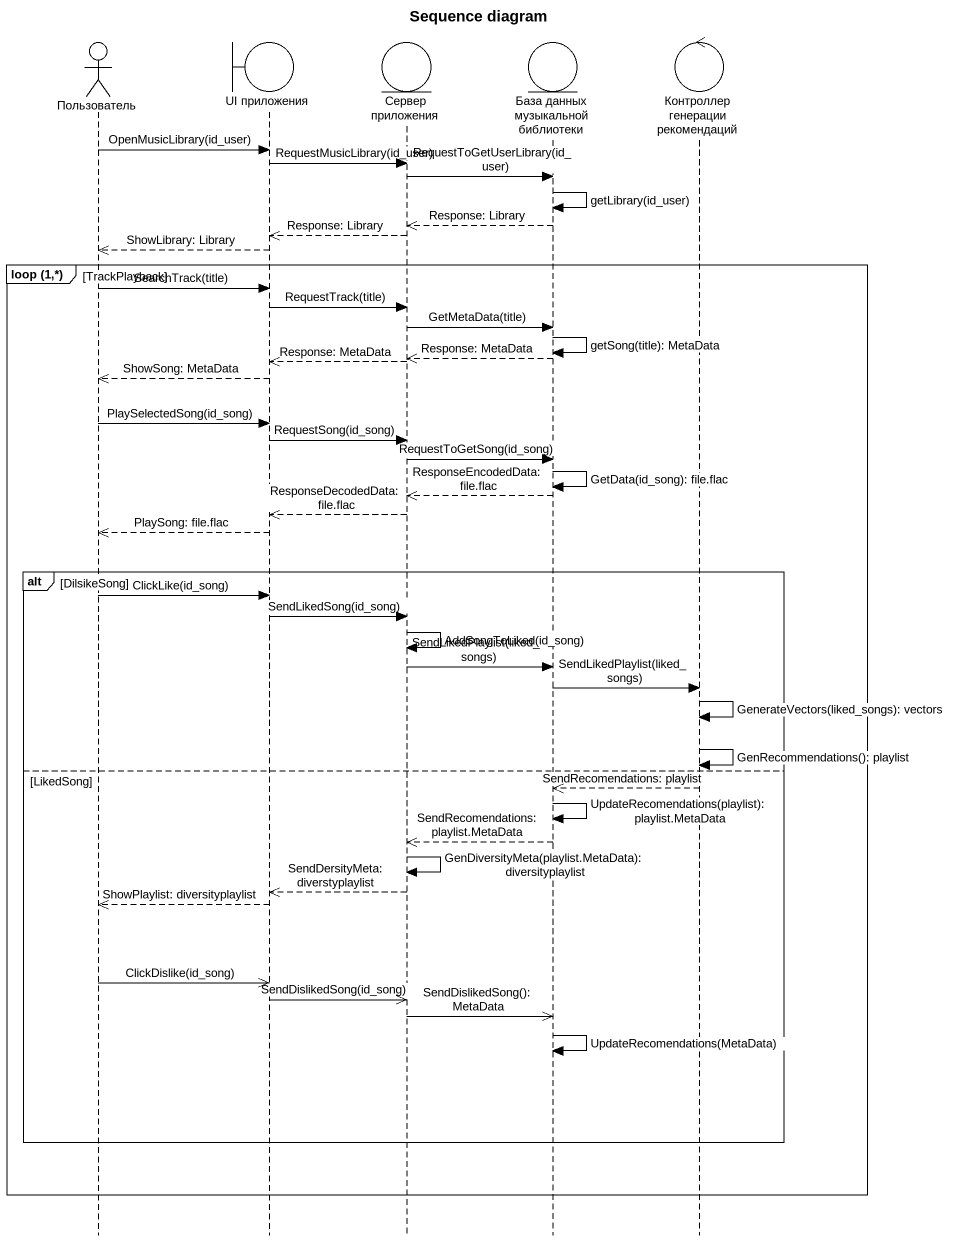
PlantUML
@startuml
title Sequence diagram
hide footbox
actor Пользователь
boundary "UI приложения" as UI_приложения
entity "Сервер приложения" as Сервер_приложения
entity "База данных музыкальной библиотеки" as База_данных_музыкальной
control "Контроллер генерации рекомендаций" as Контроллер_генерации

Пользователь -> UI_приложения : OpenMusicLibrary(id_user)
UI_приложения -> Сервер_приложения : RequestMusicLibrary(id_user)
Сервер_приложения -> База_данных_музыкальной : RequestToGetUserLibrary(id_user)
База_данных_музыкальной -> База_данных_музыкальной : getLibrary(id_user)
База_данных_музыкальной -->> Сервер_приложения : Response: Library
Сервер_приложения -->> UI_приложения : Response: Library
UI_приложения -->> Пользователь : ShowLibrary: Library
group loop (1,*) [TrackPlayback]
  Пользователь -> UI_приложения : SearchTrack(title)
  UI_приложения -> Сервер_приложения : RequestTrack(title)
  Сервер_приложения -> База_данных_музыкальной : GetMetaData(title)
  База_данных_музыкальной -> База_данных_музыкальной : getSong(title): MetaData
  База_данных_музыкальной -->> Сервер_приложения : Response: MetaData
  Сервер_приложения -->> UI_приложения : Response: MetaData
  UI_приложения -->> Пользователь : ShowSong: MetaData
  Пользователь -> UI_приложения : PlaySelectedSong(id_song)
  UI_приложения -> Сервер_приложения : RequestSong(id_song)
  Сервер_приложения -> База_данных_музыкальной : RequestToGetSong(id_song)
  База_данных_музыкальной -> База_данных_музыкальной : GetData(id_song): file.flac
  База_данных_музыкальной -->> Сервер_приложения : ResponseEncodedData: file.flac
  Сервер_приложения -->> UI_приложения : ResponseDecodedData: file.flac
  UI_приложения -->> Пользователь : PlaySong: file.flac
  alt DilsikeSong
    Пользователь -> UI_приложения : ClickLike(id_song)
    UI_приложения -> Сервер_приложения : SendLikedSong(id_song)
    Сервер_приложения -> Сервер_приложения : AddSongToLiked(id_song)
    Сервер_приложения -> База_данных_музыкальной : SendLikedPlaylist(liked_songs)
    База_данных_музыкальной -> Контроллер_генерации : SendLikedPlaylist(liked_songs)
    Контроллер_генерации -> Контроллер_генерации : GenerateVectors(liked_songs): vectors
    Контроллер_генерации -> Контроллер_генерации : GenRecommendations(): playlist
  else LikedSong
    Контроллер_генерации -->> База_данных_музыкальной : SendRecomendations: playlist
    База_данных_музыкальной -> База_данных_музыкальной : UpdateRecomendations(playlist): playlist.MetaData
    База_данных_музыкальной -->> Сервер_приложения : SendRecomendations: playlist.MetaData
    Сервер_приложения -> Сервер_приложения : GenDiversityMeta(playlist.MetaData): diversityplaylist
    Сервер_приложения -->> UI_приложения : SendDersityMeta: diverstyplaylist
    UI_приложения -->> Пользователь : ShowPlaylist: diversityplaylist
    Пользователь ->> UI_приложения : ClickDislike(id_song)
    UI_приложения ->> Сервер_приложения : SendDislikedSong(id_song)
    Сервер_приложения ->> База_данных_музыкальной : SendDislikedSong(): MetaData
    База_данных_музыкальной -> База_данных_музыкальной : UpdateRecomendations(MetaData)
  end
end
@enduml
